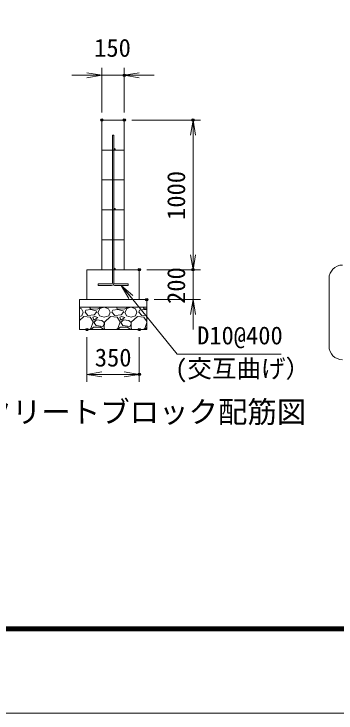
# Model space of a CAD drawing. Units: millimetres at full size. Extents: x -10500 to 10500, y -7425 to 7425.
# Drawn here: x 2911 to 5065, y -7425 to -2752 of the extents above; entities that cross this region are included whole.
import ezdxf
from ezdxf.enums import TextEntityAlignment as Align

# ---------------------------------------------------------------- set-up
doc = ezdxf.new("R2010")
doc.units = ezdxf.units.MM
doc.header["$LTSCALE"] = 30
doc.header["$PDMODE"] = 32
doc.header["$PDSIZE"] = 15
for name, color, linetype, lineweight in [('0-1_0', 7, 'Continuous', 18), ('0-3_D-STR3', 3, 'Continuous', 13), ('0-4_D-DCR-HCH', 7, 'Continuous', 13), ('0-5_D-STR4', 7, 'Continuous', 18), ('0-6_D-BGD', 7, 'Continuous', 18), ('0-7_D-STR-DIM', 7, 'Continuous', 13), ('0-9_D-STR-TXT', 7, 'Continuous', 13), ('0-B_D-TTL-TXT', 7, 'Continuous', 13), ('0-C_D-TTL', 7, 'Continuous', 18)]:
    doc.layers.add(name, color=color, linetype=linetype, lineweight=lineweight)
doc.layers.add('0-8_Defpoints', color=253, linetype='Continuous')
doc.styles.add('ＭＳ ゴシック', font='')
doc.styles.get('ＭＳ ゴシック').set_extended_font_data('MS Gothic')

# ---------------------------------------------------------------- blocks, each defined once
blk = doc.blocks.new('_Open')
at = {"layer": '0-1_0'}
blk.add_line((-30, 5), (0, 0), dxfattribs=at)
blk.add_lwpolyline([(-30, -5), (0, 0), (-30, 0)], dxfattribs=at)

msp = doc.modelspace()

# ---------------------------------------------------------------- linework, layer by layer
at = {"layer": '0-3_D-STR3'}
for p, q in [((3569.2, -3561.79), (3569.2, -4551.78)), ((3579.2, -3561.79), (3569.2, -3561.79)), ((3579.2, -3561.79), (3579.2, -4551.78)), ((3474.2, -4556.78), (3564.2, -4556.78)), ((3474.2, -4566.78), (3474.2, -4556.78)), ((3474.2, -4566.78), (3564.2, -4566.78)), ((3584.2, -4556.78), (3674.2, -4556.78)), ((3584.2, -4566.78), (3674.2, -4566.78)), ((3674.2, -4556.78), (3674.2, -4566.78))]:
    msp.add_line(p, q, dxfattribs=at)
for centre in [(3584.2, -3656.79), (3584.2, -4056.78), (3584.2, -4456.78)]:
    msp.add_circle(centre, 5, dxfattribs=at)
for centre, radius, start, end in [((3564.2, -4551.78), 5, 270, 0), ((3564.2, -4551.78), 15, 270, 0), ((3584.2, -4551.78), 15, 228.18969, 270), ((3584.2, -4551.78), 5, 180, 270)]:
    msp.add_arc(centre, radius, start, end, dxfattribs=at)
at = {"layer": '0-4_D-DCR-HCH'}
for p, q in [((3349.2, -4717.22), (3363.1, -4722.43)), ((3422.5, -4722.43), (3416.29, -4711.78)), ((3494.71, -4711.78), (3467.5, -4726.03)), ((3485.5, -4720.63), (3513.82, -4711.78)), ((3514.7, -4711.78), (3543.1, -4722.43)), ((3602.5, -4722.43), (3596.29, -4711.78)), ((3674.71, -4711.78), (3647.5, -4726.03)), ((3665.5, -4720.63), (3693.82, -4711.78)), ((3694.7, -4711.78), (3723.1, -4722.43)), ((3782.5, -4722.43), (3776.29, -4711.78)), ((3363.1, -4722.43), (3373.9, -4745.83)), ((3364.9, -4771.03), (3373.9, -4745.83)), ((3386.5, -4745.83), (3391.9, -4731.43)), ((3406.3, -4767.43), (3386.5, -4745.83)), ((3426.1, -4727.83), (3391.9, -4731.43)), ((3447.7, -4763.83), (3406.3, -4767.43)), ((3467.5, -4726.03), (3422.5, -4722.43)), ((3462.1, -4736.83), (3426.1, -4727.83)), ((3463.9, -4745.83), (3447.7, -4763.83)), ((3463.9, -4745.83), (3462.1, -4736.83)), ((3472.9, -4745.83), (3483.7, -4771.03)), ((3474.7, -4745.83), (3485.5, -4720.63)), ((3543.1, -4722.43), (3553.9, -4745.83)), ((3544.9, -4771.03), (3553.9, -4745.83)), ((3566.5, -4745.83), (3571.9, -4731.43)), ((3586.3, -4767.43), (3566.5, -4745.83)), ((3606.1, -4727.83), (3571.9, -4731.43)), ((3627.7, -4763.83), (3586.3, -4767.43)), ((3647.5, -4726.03), (3602.5, -4722.43)), ((3642.1, -4736.83), (3606.1, -4727.83)), ((3643.9, -4745.83), (3627.7, -4763.83)), ((3643.9, -4745.83), (3642.1, -4736.83)), ((3652.9, -4745.83), (3663.7, -4771.03)), ((3654.7, -4745.83), (3665.5, -4720.63)), ((3723.1, -4722.43), (3733.9, -4745.83)), ((3724.9, -4771.03), (3733.9, -4745.83)), ((3746.5, -4745.83), (3751.9, -4731.43)), ((3766.3, -4767.43), (3746.5, -4745.83)), ((3786.1, -4727.83), (3751.9, -4731.43)), ((3799.2, -4764.57), (3766.3, -4767.43)), ((3799.2, -4723.77), (3782.5, -4722.43)), ((3799.2, -4731.11), (3786.1, -4727.83)), ((3349.2, -4775.65), (3364.9, -4771.03)), ((3377.5, -4774.63), (3349.2, -4800.47)), ((3420.7, -4778.23), (3377.5, -4774.63)), ((3440.5, -4810.63), (3420.7, -4778.23)), ((3426.1, -4855.63), (3440.5, -4810.63)), ((3451.3, -4774.63), (3438.7, -4780.03)), ((3438.7, -4780.03), (3445.9, -4798.03)), ((3445.9, -4798.03), (3472.9, -4781.83)), ((3463.9, -4796.23), (3445.9, -4814.23)), ((3472.9, -4781.83), (3451.3, -4774.63)), ((3499.9, -4801.63), (3463.9, -4796.23)), ((3483.7, -4771.03), (3514.3, -4780.03)), ((3514.3, -4814.23), (3499.9, -4801.63)), ((3514.3, -4780.03), (3544.9, -4771.03)), ((3516.1, -4812.43), (3514.3, -4850.23)), ((3557.5, -4774.63), (3516.1, -4812.43)), ((3600.7, -4778.23), (3557.5, -4774.63)), ((3620.5, -4810.63), (3600.7, -4778.23)), ((3606.1, -4855.63), (3620.5, -4810.63)), ((3631.3, -4774.63), (3618.7, -4780.03)), ((3618.7, -4780.03), (3625.9, -4798.03)), ((3625.9, -4798.03), (3652.9, -4781.83)), ((3643.9, -4796.23), (3625.9, -4814.23)), ((3652.9, -4781.83), (3631.3, -4774.63)), ((3679.9, -4801.63), (3643.9, -4796.23)), ((3663.7, -4771.03), (3694.3, -4780.03)), ((3694.3, -4814.23), (3679.9, -4801.63)), ((3694.3, -4780.03), (3724.9, -4771.03)), ((3696.1, -4812.43), (3694.3, -4850.23)), ((3737.5, -4774.63), (3696.1, -4812.43)), ((3780.7, -4778.23), (3737.5, -4774.63)), ((3799.2, -4808.51), (3780.7, -4778.23)), ((3799.2, -4779.82), (3798.7, -4780.03)), ((3798.7, -4780.03), (3799.2, -4781.28)), ((3418.14, -4861.78), (3426.1, -4855.63)), ((3427.05, -4861.78), (3442.3, -4844.83)), ((3442.3, -4844.83), (3489.1, -4844.83)), ((3445.9, -4814.23), (3460.3, -4835.83)), ((3460.3, -4835.83), (3505.3, -4841.23)), ((3489.1, -4844.83), (3512.5, -4861.03)), ((3505.3, -4841.23), (3514.3, -4825.03)), ((3514.3, -4825.03), (3514.3, -4814.23)), ((3514.3, -4850.23), (3519.16, -4861.78)), ((3598.14, -4861.78), (3606.1, -4855.63)), ((3607.05, -4861.78), (3622.3, -4844.83)), ((3625.9, -4814.23), (3640.3, -4835.83)), ((3640.3, -4835.83), (3685.3, -4841.23)), ((3685.3, -4841.23), (3694.3, -4825.03)), ((3694.3, -4825.03), (3694.3, -4814.23)), ((3694.3, -4850.23), (3699.16, -4861.78)), ((3778.14, -4861.78), (3786.1, -4855.63)), ((3786.1, -4855.63), (3799.2, -4814.7)), ((3787.05, -4861.78), (3799.2, -4848.28)), ((3512.5, -4861.03), (3512.29, -4861.78)), ((3692.5, -4861.03), (3692.29, -4861.78))]:
    msp.add_line(p, q, dxfattribs=at)
msp.add_lwpolyline([(3622.3, -4844.83), (3669.1, -4844.83), (3692.5, -4861.03)], dxfattribs=at)
at = {"layer": '0-5_D-STR4'}
for p, q in [((3749.2, -4661.78), (3749.2, -4461.78)), ((3349.2, -4661.78), (3799.2, -4661.78)), ((3349.2, -4661.78), (3349.2, -4861.78)), ((3799.2, -4661.78), (3799.2, -4861.78)), ((3349.2, -4711.78), (3799.2, -4711.78)), ((3349.2, -4861.78), (3799.2, -4861.78))]:
    msp.add_line(p, q, dxfattribs=at)
msp.add_lwpolyline([(3749.2, -4461.78), (3399.2, -4461.78), (3399.2, -4661.78)], dxfattribs=at)
at = {"layer": '0-6_D-BGD'}
for p, q in [((3499.2, -3461.78), (3499.2, -4461.79)), ((3649.2, -3461.78), (3499.2, -3461.78)), ((3649.2, -3461.78), (3649.2, -4461.79)), ((3649.2, -3661.79), (3499.2, -3661.79)), ((3649.2, -3861.78), (3499.2, -3861.78)), ((3649.2, -4061.78), (3499.2, -4061.78)), ((3649.2, -4261.78), (3499.2, -4261.78))]:
    msp.add_line(p, q, dxfattribs=at)
at = {"layer": '0-7_D-STR-DIM'}
for p, q in [((3499.2, -3411.78), (3499.2, -3111.78)), ((3649.2, -3411.78), (3649.2, -3111.78)), ((3399.2, -3161.78), (3299.2, -3161.78)), ((3499.2, -3161.78), (3649.2, -3161.78)), ((3749.2, -3161.78), (3849.2, -3161.78)), ((3699.2, -3461.78), (4158.9, -3461.78)), ((4108.9, -4461.78), (4108.9, -3461.78)), ((4108.9, -4361.78), (4108.9, -4261.78)), ((3799.2, -4461.78), (4158.9, -4461.78)), ((3799.2, -4461.78), (4158.9, -4461.78)), ((4108.9, -4661.78), (4108.9, -4461.78)), ((3849.2, -4661.78), (4158.9, -4661.78)), ((4108.9, -4761.78), (4108.9, -4861.78)), ((3399.2, -4911.78), (3399.2, -5211.78)), ((3749.2, -4911.78), (3749.2, -5211.78)), ((3399.2, -5161.78), (3749.2, -5161.78))]:
    msp.add_line(p, q, dxfattribs=at)
at = {"layer": '0-8_Defpoints'}
for p in [(3649.2, -3161.78), (3499.2, -3461.78), (3649.2, -3461.78), (3649.2, -3461.78), (4108.9, -3461.78), (3749.2, -4461.78), (4108.9, -4461.78), (3799.2, -4661.78), (3399.2, -4861.78), (3749.2, -4861.78), (3749.2, -5161.78)]:
    msp.add_point(p, dxfattribs=at)
at = {"layer": '0-9_D-STR-TXT'}
msp.add_lwpolyline([(4698.06, -5025.85), (4003.5, -5025.85), (3630.46, -4568.33)], dxfattribs=at)
at = {"layer": '0-B_D-TTL-TXT', "color": 2}
msp.add_line((5018.15, -4521.07), (5018.15, -4973.09), dxfattribs=at)
for centre, start, end in [((5108.55, -4521.07), 90, 180), ((5108.55, -4973.09), 180, 270)]:
    msp.add_arc(centre, 90.4, start, end, dxfattribs=at)
at = {"layer": '0-C_D-TTL', "color": 2}
msp.add_lwpolyline([(-10500, 7425), (10500, 7425), (10500, -7425), (-10500, -7425)], close=True, dxfattribs=at)
at = {"layer": '0-C_D-TTL'}
for points in [[(-9825, 6875), (9825, 6875), (9825, -6875), (-9825, -6875)], [(-9818.75, 6868.75), (9818.75, 6868.75), (9818.75, -6868.75), (-9818.75, -6868.75)], [(-9812.5, 6862.5), (9812.5, 6862.5), (9812.5, -6862.5), (-9812.5, -6862.5)], [(-9806.25, 6856.25), (9806.25, 6856.25), (9806.25, -6856.25), (-9806.25, -6856.25)], [(-9800, 6850), (9800, 6850), (9800, -6850), (-9800, -6850)]]:
    msp.add_lwpolyline(points, close=True, dxfattribs=at)

# ---------------------------------------------------------------- block references
at = {"layer": '0-7_D-STR-DIM', "xscale": 3.333333, "yscale": 3.333333}
for p in [(3499.2, -3161.78), (3749.2, -5161.78)]:
    msp.add_blockref('_Open', p, dxfattribs=at)
for p, rotation in [((3649.2, -3161.78), 180), ((4108.9, -3461.78), 90), ((4108.9, -4461.78), 270), ((4108.9, -4461.78), 270), ((4108.9, -4661.78), 90), ((3399.2, -5161.78), 180)]:
    msp.add_blockref('_Open', p, dxfattribs=dict(at, rotation=rotation))
at = {"layer": '0-9_D-STR-TXT', "xscale": 3.333333, "yscale": 3.333333, "rotation": 129.19189}
msp.add_blockref('_Open', (3629.2, -4566.78), dxfattribs=at)

# ---------------------------------------------------------------- texts
at = {"layer": '0-7_D-STR-DIM', "style": 'ＭＳ ゴシック'}
for s, p in [('150', (3447.54, -3074.91)), ('350', (3451.98, -5144.91))]:
    msp.add_text(s, height=120.3, dxfattribs=at).set_placement(p, align=Align.BOTTOM_LEFT)
for s, p in [('1000', (4092.03, -4129.08)), ('200', (4092.04, -4690.58))]:
    msp.add_text(s, height=120.3, rotation=90, dxfattribs=at).set_placement(p, align=Align.BOTTOM_LEFT)
at = {"layer": '0-9_D-STR-TXT', "style": 'ＭＳ ゴシック'}
for s, p in [('D10@400', (4135.88, -4997.24)), ('(交互曲げ）', (3989.16, -5218.74))]:
    msp.add_text(s, height=120.3, dxfattribs=at).set_placement(p, align=Align.BOTTOM_LEFT)
at = {"layer": '0-B_D-TTL-TXT', "style": 'ＭＳ ゴシック'}
msp.add_text('コンクリートブロック配筋図', height=144.3, dxfattribs=at).set_placement((2307.2, -5528), align=Align.BOTTOM_LEFT)

doc.saveas('drawing.dxf')
